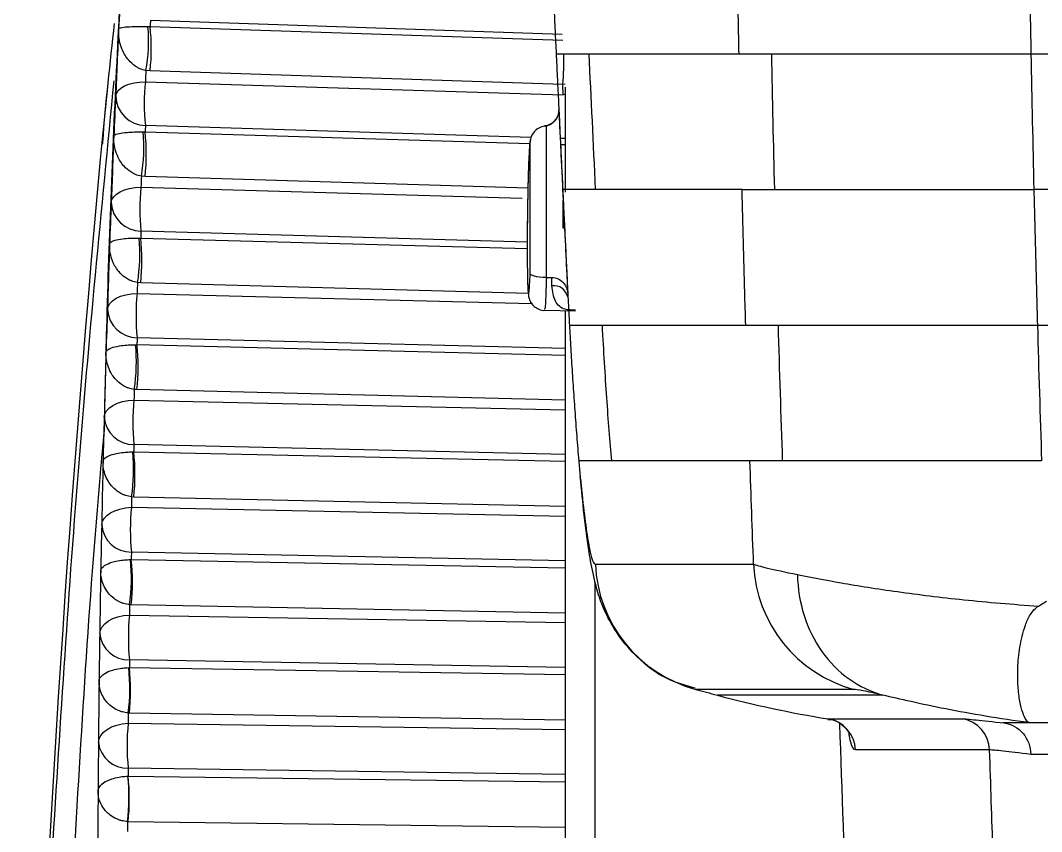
# Model space of a CAD drawing. Extents: x 14.8 to 109.8, y 1.6 to 86.6.
# Drawn here: x 99.272 to 100.212, y 35.102 to 35.849 of the extents above; entities that cross this region are included whole.
import ezdxf

# ---------------------------------------------------------------- set-up
doc = ezdxf.new("R2010")
doc.units = 0
doc.header["$MEASUREMENT"] = 0
doc.layers.add('OBJECT', color=7, linetype='CONTINUOUS')

msp = doc.modelspace()

# ---------------------------------------------------------------- linework, layer by layer
at = {"layer": 'OBJECT'}
for p, q in [((99.77062, 35.83604), (99.39154, 35.84892)), ((99.38927, 35.84321), (99.39122, 35.8432)), ((99.39122, 35.8432), (99.77129, 35.83066)), ((99.76521, 35.81822), (99.93364, 35.81822)), ((99.39122, 35.80247), (99.38733, 35.80271)), ((99.77129, 35.78993), (99.39122, 35.80247)), ((99.3869, 35.79249), (99.77152, 35.78048)), ((99.77343, 35.7901), (99.77129, 35.78993)), ((99.77152, 35.78048), (99.77129, 35.78993)), ((99.77343, 35.78733), (99.77343, 35.69065)), ((99.77343, 35.78063), (99.77152, 35.78048)), ((99.74202, 35.74101), (99.3869, 35.75211)), ((99.75481, 35.75135), (99.75455, 35.75144)), ((99.38489, 35.74615), (99.38661, 35.74615)), ((99.38661, 35.74615), (99.74089, 35.73545)), ((99.77343, 35.74003), (99.76897, 35.74017)), ((99.76924, 35.73459), (99.77343, 35.73447)), ((99.38661, 35.70517), (99.38319, 35.70535)), ((99.73919, 35.69451), (99.38661, 35.70517)), ((99.38282, 35.69529), (99.73382, 35.68529)), ((99.77124, 35.69322), (99.77172, 35.68324)), ((99.93644, 35.69322), (99.77124, 35.69322)), ((99.77172, 35.68324), (99.77172, 35.65788)), ((99.77169, 35.65748), (99.77172, 35.65788)), ((99.77249, 35.65749), (99.77169, 35.65748)), ((99.77172, 35.65788), (99.77249, 35.65749)), ((99.38108, 35.64846), (99.38256, 35.64847)), ((99.38256, 35.64847), (99.73858, 35.63872)), ((99.73858, 35.64454), (99.38282, 35.65467)), ((99.75618, 35.6121), (99.76135, 35.61209)), ((99.38256, 35.60726), (99.37961, 35.6074)), ((99.73953, 35.59748), (99.38256, 35.60726)), ((99.37931, 35.5975), (99.74265, 35.58816)), ((99.7545, 35.58187), (99.78296, 35.58138)), ((99.77343, 35.58154), (99.77343, 33.88811)), ((99.77741, 35.56822), (99.9398, 35.56822)), ((99.77343, 35.54653), (99.37931, 35.55666)), ((99.37784, 35.55021), (99.37908, 35.55023)), ((99.37908, 35.55023), (99.77343, 35.54053)), ((99.37908, 35.50881), (99.37661, 35.50891)), ((99.77343, 35.49911), (99.37908, 35.50881)), ((99.37637, 35.49916), (99.77343, 35.49007)), ((99.77343, 35.44903), (99.37637, 35.45813)), ((99.37518, 35.45145), (99.37617, 35.45148)), ((99.37617, 35.45148), (99.77343, 35.44283)), ((99.9437, 35.44322), (99.78603, 35.44322)), ((99.37617, 35.40987), (99.37419, 35.40994)), ((99.77343, 35.40123), (99.37617, 35.40987)), ((99.37401, 35.40036), (99.77343, 35.39232)), ((99.77343, 35.35112), (99.37401, 35.35915)), ((99.3731, 35.35225), (99.37385, 35.35227)), ((99.37385, 35.35227), (99.77343, 35.34471)), ((99.80129, 35.34799), (99.94705, 35.34799)), ((99.80082, 35.33185), (99.80082, 33.81892)), ((99.37385, 35.31051), (99.37236, 35.31055)), ((99.77343, 35.30294), (99.37385, 35.31051)), ((99.37223, 35.30113), (99.77343, 35.29419)), ((99.37162, 35.25266), (99.37212, 35.25268)), ((99.37212, 35.25268), (99.77343, 35.24623)), ((99.77343, 35.25284), (99.37223, 35.25978)), ((100.03936, 35.23269), (99.89372, 35.23269)), ((99.37212, 35.21077), (99.37112, 35.21079)), ((99.77343, 35.20432), (99.37212, 35.21077)), ((100.01556, 35.20553), (100.1392, 35.20553)), ((99.37104, 35.20154), (99.77343, 35.19571)), ((100.20105, 35.20196), (100.17668, 35.20196)), ((100.16444, 35.17686), (100.04083, 35.17686)), ((99.77343, 35.15424), (99.37104, 35.16006)), ((99.37073, 35.15274), (99.37098, 35.15275)), ((99.37098, 35.15275), (99.77343, 35.14743)), ((99.37098, 35.11072), (99.37048, 35.11073)), ((99.77343, 35.10541), (99.37098, 35.11072))]:
    msp.add_line(p, q, dxfattribs=at)
at = {"layer": 'OBJECT', "flags": 128}
for points in [[(99.35955, 35.77907), (99.36018, 35.78171), (99.36178, 35.78422), (99.36431, 35.78652), (99.36766, 35.78852), (99.37175, 35.79017), (99.37642, 35.7914), (99.38153, 35.79219), (99.3869, 35.79249)], [(99.35546, 35.6811), (99.35608, 35.68386), (99.35767, 35.68649), (99.36019, 35.6889), (99.36355, 35.69102), (99.36764, 35.69276), (99.37232, 35.69409), (99.37744, 35.69494), (99.38282, 35.69529)], [(99.35194, 35.58253), (99.35254, 35.58541), (99.35413, 35.58816), (99.35665, 35.5907), (99.36001, 35.59292), (99.3641, 35.59477), (99.36879, 35.59618), (99.37391, 35.5971), (99.37931, 35.5975)], [(99.34899, 35.48344), (99.34958, 35.48644), (99.35116, 35.48931), (99.35367, 35.49196), (99.35703, 35.4943), (99.36113, 35.49625), (99.36583, 35.49774), (99.37096, 35.49872), (99.37637, 35.49916)], [(99.34663, 35.38388), (99.3472, 35.387), (99.34877, 35.38999), (99.35128, 35.39276), (99.35464, 35.3952), (99.35874, 35.39725), (99.36344, 35.39882), (99.36859, 35.39987), (99.37401, 35.40036)], [(99.34485, 35.28392), (99.34541, 35.28715), (99.34697, 35.29026), (99.34947, 35.29314), (99.35283, 35.29569), (99.35693, 35.29783), (99.36164, 35.29948), (99.3668, 35.3006), (99.37223, 35.30113)], [(99.34366, 35.1836), (99.3442, 35.18695), (99.34575, 35.19017), (99.34824, 35.19317), (99.3516, 35.19583), (99.35571, 35.19806), (99.36043, 35.19979), (99.3656, 35.20097), (99.37104, 35.20154)]]:
    msp.add_lwpolyline(points, dxfattribs=at)
at = {"layer": 'OBJECT'}
for centre, radius, start, end in [((99.24153, 35.82998), 0.14833, 349.40703, 5.12015), ((99.20542, 35.82284), 0.18691, 353.74416, 6.25584), ((99.53866, 35.81227), 0.2337, 354.51395, 1.45902), ((99.57732, 35.7723), 0.19149, 173.94692, 186.05308), ((99.38748, 35.78005), 0.02795, 182.00907, 268.82073), ((116.48678, 34.1309), 17.215, 174.596782, 181.209357), ((99.23231, 35.73209), 0.15323, 349.95084, 5.26293), ((99.19815, 35.72566), 0.18957, 353.79407, 6.20593), ((99.5759, 35.67498), 0.19414, 173.99465, 186.00535), ((99.38318, 35.68242), 0.02776, 182.7417, 269.2548), ((99.2233, 35.63355), 0.15849, 350.50378, 5.39799), ((99.19159, 35.62787), 0.19207, 353.84087, 6.15913), ((99.76289, 35.59118), 0.01338, 12.73314, 97.19752), ((99.57474, 35.57708), 0.1965, 174.03536, 185.96464), ((99.78946, 35.59426), 0.01352, 174.57654, 180.58595), ((99.37944, 35.58421), 0.02756, 183.49761, 269.71863), ((99.21442, 35.53441), 0.16419, 351.06601, 5.52217), ((99.18596, 35.52952), 0.19422, 353.87864, 6.12136), ((99.57386, 35.47865), 0.19855, 174.06935, 185.93065), ((99.37627, 35.48548), 0.02735, 184.28056, 270.20967), ((99.20561, 35.43472), 0.17039, 351.63835, 5.63583), ((99.18101, 35.43067), 0.19627, 353.91567, 6.08433), ((99.57346, 35.37976), 0.20051, 174.10292, 185.89708), ((99.37366, 35.38629), 0.02714, 185.09114, 270.72769), ((99.19683, 35.33453), 0.17716, 352.21912, 5.7394), ((99.17701, 35.33139), 0.19795, 353.94398, 6.05602), ((99.92615, 35.35337), 0.12497, 182.46751, 254.96017), ((100.07187, 35.35331), 0.12493, 182.44077, 254.91517), ((99.57326, 35.28045), 0.20209, 174.12799, 185.87201), ((99.37163, 35.2867), 0.02693, 185.93267, 271.27396), ((99.18803, 35.2339), 0.18454, 352.80672, 5.83409), ((99.1737, 35.23172), 0.19952, 353.97187, 6.02813), ((100.01085, 35.17592), 0.02999, 1.80576, 80.96394), ((100.13448, 35.17593), 0.02998, 1.77936, 80.92761), ((99.57355, 35.1808), 0.20357, 174.15284, 185.84716), ((99.37018, 35.18676), 0.02671, 186.80446, 271.84765), ((99.17904, 35.13287), 0.19272, 353.40446, 5.91776), ((99.17135, 35.13174), 0.20072, 353.99133, 6.00867)]:
    msp.add_arc(centre, radius, start, end, dxfattribs=at)
for centre, major_axis, ratio, start_param, end_param in [((116.55799, 34.90701), (17.19529, -0.94277), 0.873621, 3.13982, 3.142163), ((116.55538, 34.88101), (17.16532, -0.94128), 0.873407, 3.139816, 3.140197), ((116.55799, 34.83171), (-1.44524, 18.08522), 0.948522, 1.439454, 1.442884), ((116.55538, 34.84644), (-1.44263, 18.05544), 0.948431, 1.442325, 1.44289), ((116.55799, 34.89924), (17.19455, -0.95377), 0.879539, 3.146481, 3.148904), ((116.55538, 34.87359), (17.16459, -0.95226), 0.879334, 3.146478, 3.146872), ((116.55799, 34.83437), (-1.39642, 18.13895), 0.945935, 1.448153, 1.451529), ((116.55538, 34.84971), (-1.39391, 18.10916), 0.945841, 1.450979, 1.451533), ((116.55799, 34.89208), (17.19376, -0.96584), 0.885083, 3.153209, 3.155709), ((116.55538, 34.8668), (17.1638, -0.96431), 0.884889, 3.153206, 3.153613), ((116.55799, 34.83722), (-1.35163, 18.19393), 0.943274, 1.45664, 1.459959), ((116.55538, 34.85315), (-1.34921, 18.16414), 0.943175, 1.459418, 1.459963), ((116.55799, 34.88547), (17.19292, -0.97902), 0.890295, 3.160004, 3.162581), ((116.55538, 34.86056), (17.16296, -0.97746), 0.89011, 3.160001, 3.160421), ((116.55799, 34.84026), (-1.31045, 18.2504), 0.94053, 1.464936, 1.468196), ((116.55538, 34.85677), (-1.30811, 18.22059), 0.940427, 1.467665, 1.468199), ((116.55799, 34.87935), (17.19202, -0.99335), 0.895208, 3.166867, 3.16952), ((116.55538, 34.85483), (17.16206, -0.99177), 0.895031, 3.166865, 3.167298), ((116.55799, 34.84351), (-1.2725, 18.30854), 0.937699, 1.473059, 1.476259), ((116.55538, 34.8606), (-1.27024, 18.27873), 0.937592, 1.475738, 1.476261), ((116.55799, 34.87368), (17.19105, -1.00889), 0.899851, 3.173801, 3.176528), ((116.55538, 34.84956), (17.16109, -1.00728), 0.899683, 3.173799, 3.174244), ((116.55799, 34.84698), (-1.23748, 18.3686), 0.934773, 1.481025, 1.484162), ((116.55538, 34.86464), (-1.23529, 18.33878), 0.934661, 1.483652, 1.484164), ((116.55799, 34.86841), (17.19, -1.0257), 0.904252, 3.180808, 3.183607), ((116.55538, 34.84471), (17.16004, -1.02407), 0.904091, 3.180806, 3.181263), ((116.55799, 34.8507), (-1.20511, 18.4308), 0.931743, 1.488846, 1.491919), ((116.55538, 34.86891), (-1.20299, 18.40098), 0.931627, 1.491419, 1.491921), ((116.55799, 34.8635), (17.18886, -1.04387), 0.908432, 3.187889, 3.190759), ((116.55538, 34.84023), (17.15891, -1.0422), 0.908278, 3.187888, 3.188356), ((116.55799, 34.85468), (-1.17516, 18.49539), 0.928601, 1.496533, 1.49954), ((116.55538, 34.87343), (-1.1731, 18.46556), 0.928481, 1.49905, 1.499541)]:
    msp.add_ellipse(centre, major_axis=major_axis, ratio=ratio, start_param=start_param, end_param=end_param, dxfattribs=at)
for points, knots in [([(99.37427, 36.06668), (99.36958, 35.98413), (99.36021, 35.81905), (99.35204, 35.61958), (99.34953, 35.50261), (99.34885, 35.47106)], [0, 0, 0, 0, 0.422066, 0.84413, 1, 1, 1, 1]), ([(99.75922, 35.94322), (99.75954, 35.93645), (99.76019, 35.92291), (99.76118, 35.90234), (99.76217, 35.8816), (99.76318, 35.86067), (99.76419, 35.83956), (99.76487, 35.82534), (99.76521, 35.81822)], [0, 0, 0, 0, 0.166764, 0.333437, 0.500057, 0.666665, 0.833299, 1, 1, 1, 1]), ([(99.93364, 35.81822), (99.93323, 35.83905), (99.93242, 35.88071), (99.93174, 35.92238), (99.9314, 35.94322)], [0, 0, 0, 0, 0.499993, 1, 1, 1, 1]), ([(100.2003, 35.94322), (100.20063, 35.92239), (100.20129, 35.88071), (100.20208, 35.83905), (100.20248, 35.81822)], [0, 0, 0, 0, 0.499938, 1, 1, 1, 1]), ([(99.35826, 35.84605), (99.35414, 35.80963), (99.34994, 35.77261), (99.34723, 35.73543), (99.34719, 35.73482)], [0, 0, 0, 0, 0.983681, 1, 1, 1, 1]), ([(99.36224, 35.84121), (99.36224, 35.84121), (99.36226, 35.84136), (99.36272, 35.84193), (99.36562, 35.84269), (99.37254, 35.84324), (99.37916, 35.84337), (99.38438, 35.84335), (99.38734, 35.84327), (99.38927, 35.84321)], [0, 0, 0, 0, 0.004127, 0.120396, 0.484016, 0.731425, 0.874982, 0.918499, 1, 1, 1, 1]), ([(99.38733, 35.80271), (99.38542, 35.80322), (99.3825, 35.804), (99.37741, 35.8067), (99.37105, 35.81199), (99.36464, 35.82233), (99.36227, 35.83264), (99.36217, 35.83946), (99.36224, 35.84115), (99.36224, 35.84121)], [0, 0, 0, 0, 0.081574, 0.12505, 0.268642, 0.516067, 0.879632, 0.995875, 1, 1, 1, 1]), ([(99.76521, 35.81822), (99.76555, 35.81124), (99.76622, 35.79734), (99.76722, 35.77639), (99.76823, 35.75552), (99.76923, 35.73471), (99.77023, 35.71398), (99.7709, 35.70012), (99.77124, 35.69322)], [0, 0, 0, 0, 0.170938, 0.340125, 0.507595, 0.673377, 0.837503, 1, 1, 1, 1]), ([(99.93364, 35.81822), (99.93632, 35.81822), (99.94464, 35.81822), (99.96201, 35.81822), (99.96585, 35.81822), (99.97413, 35.81822), (99.97857, 35.81822), (99.9928, 35.81822), (100.00349, 35.81822), (100.02728, 35.81822), (100.04048, 35.81822), (100.06846, 35.81822), (100.08333, 35.81822), (100.11482, 35.81822), (100.13157, 35.81822), (100.1662, 35.81822), (100.18406, 35.81822), (100.20247, 35.81822)], [0, 0, 0, 0, 0.25, 0.25, 0.3125, 0.3125, 0.375, 0.375, 0.5, 0.5, 0.625, 0.625, 0.75, 0.75, 0.875, 0.875, 1, 1, 1, 1]), ([(100.20248, 35.81822), (100.75928, 35.81822), (101.32198, 35.81822), (102.45882, 35.81822), (103.03296, 35.81822), (103.61299, 35.81822)], [0, 0, 0, 0, 0.5, 0.5, 1, 1, 1, 1]), ([(99.30056, 35.07112), (99.3081, 35.19249), (99.32322, 35.43612), (99.34644, 35.67401), (99.3581, 35.79341)], [0, 0, 0, 0, 0.498132, 1, 1, 1, 1]), ([(99.34719, 35.73482), (99.34723, 35.73542), (99.34843, 35.75197), (99.35028, 35.76845), (99.35207, 35.78433)], [0, 0, 0, 0, 0.036275, 1, 1, 1, 1]), ([(99.76745, 35.76709), (99.76749, 35.76677), (99.76765, 35.76517), (99.76694, 35.76147), (99.76455, 35.75695), (99.76042, 35.75343), (99.75673, 35.75176), (99.75474, 35.75174), (99.75454, 35.75174)], [0, 0, 0, 0, 0.052396, 0.258173, 0.487938, 0.730862, 0.972849, 1, 1, 1, 1]), ([(99.76764, 35.76698), (99.7678, 35.76359), (99.76686, 35.7602), (99.76284, 35.75451), (99.75969, 35.75228), (99.75601, 35.75153)], [0, 0, 0, 0, 0.5, 0.5, 1, 1, 1, 1]), ([(99.76764, 35.76698), (99.7683, 35.75311), (99.76897, 35.73924), (99.77033, 35.71126), (99.77101, 35.69717), (99.7717, 35.683)], [0, 0, 0, 0, 0.5, 0.5, 1, 1, 1, 1]), ([(99.75481, 35.75135), (99.75088, 35.75093), (99.74729, 35.74898), (99.74257, 35.74364), (99.74137, 35.74028), (99.74127, 35.73692)], [0, 0, 0, 0, 0.5, 0.5, 1, 1, 1, 1]), ([(99.38319, 35.70535), (99.38128, 35.70583), (99.37835, 35.70656), (99.37324, 35.70913), (99.36684, 35.71418), (99.36035, 35.72409), (99.35788, 35.73406), (99.35771, 35.74068), (99.35777, 35.74236), (99.35777, 35.74242)], [0, 0, 0, 0, 0.081025, 0.124483, 0.26742, 0.513545, 0.875789, 0.995879, 1, 1, 1, 1]), ([(99.35777, 35.74242), (99.35777, 35.74243), (99.35779, 35.74265), (99.35827, 35.74352), (99.36122, 35.74472), (99.36816, 35.74573), (99.37479, 35.7461), (99.38001, 35.74621), (99.38297, 35.74617), (99.38489, 35.74615)], [0, 0, 0, 0, 0.004124, 0.124238, 0.486526, 0.732637, 0.875541, 0.919034, 1, 1, 1, 1]), ([(99.74127, 35.73692), (99.74097, 35.73656), (99.74065, 35.73343), (99.74017, 35.72511), (99.74002, 35.72179), (99.73971, 35.71406), (99.73957, 35.70969), (99.7393, 35.70029), (99.73918, 35.69514), (99.73896, 35.68454), (99.73887, 35.67905), (99.73872, 35.66775), (99.73866, 35.66215), (99.73858, 35.65105), (99.73855, 35.64553), (99.73855, 35.63508), (99.73857, 35.63012), (99.73864, 35.62109), (99.7387, 35.61692), (99.73892, 35.60611), (99.73914, 35.60102), (99.73953, 35.59743), (99.73968, 35.59689), (99.73997, 35.59719), (99.74013, 35.59802), (99.74045, 35.60101), (99.74061, 35.60313), (99.74093, 35.60861), (99.74108, 35.61197), (99.74124, 35.61584)], [0, 0, 0, 0, 0.125, 0.125, 0.1875, 0.1875, 0.25, 0.25, 0.3125, 0.3125, 0.375, 0.375, 0.4375, 0.4375, 0.5, 0.5, 0.5625, 0.5625, 0.625, 0.625, 0.75, 0.75, 0.8125, 0.8125, 0.875, 0.875, 0.9375, 0.9375, 1, 1, 1, 1]), ([(99.74138, 35.73913), (99.74135, 35.73898), (99.74108, 35.73778), (99.74074, 35.73422), (99.74001, 35.72374), (99.73939, 35.70564), (99.73916, 35.69296), (99.73908, 35.68864)], [0, 0, 0, 0, 0.012405, 0.105643, 0.503529, 0.830809, 1, 1, 1, 1]), ([(99.9398, 35.56822), (99.9392, 35.58905), (99.93801, 35.63071), (99.93697, 35.67238), (99.93644, 35.69322)], [0, 0, 0, 0, 0.500007, 1, 1, 1, 1]), ([(99.93644, 35.69322), (99.93911, 35.69322), (99.94743, 35.69322), (99.96479, 35.69322), (99.96863, 35.69322), (99.9769, 35.69322), (99.98134, 35.69322), (99.99556, 35.69322), (100.00624, 35.69322), (100.03002, 35.69322), (100.04322, 35.69322), (100.07119, 35.69322), (100.08606, 35.69322), (100.11755, 35.69322), (100.1343, 35.69322), (100.16892, 35.69322), (100.18678, 35.69322), (100.2052, 35.69322)], [0, 0, 0, 0, 0.25, 0.25, 0.3125, 0.3125, 0.375, 0.375, 0.5, 0.5, 0.625, 0.625, 0.75, 0.75, 0.875, 0.875, 1, 1, 1, 1]), ([(103.61299, 35.69322), (103.03342, 35.69322), (102.45974, 35.69322), (101.32381, 35.69322), (100.76156, 35.69322), (100.2052, 35.69322)], [0, 0, 0, 0, 0.5, 0.5, 1, 1, 1, 1]), ([(100.2052, 35.69322), (100.20571, 35.67239), (100.20674, 35.63071), (100.2079, 35.58905), (100.20848, 35.56822)], [0, 0, 0, 0, 0.49993, 1, 1, 1, 1]), ([(99.73908, 35.68864), (99.73899, 35.68437), (99.73871, 35.67174), (99.73853, 35.64847), (99.73854, 35.62402), (99.73896, 35.60471), (99.73915, 35.59844), (99.73991, 35.59394), (99.74062, 35.59152), (99.74212, 35.58847), (99.74495, 35.58515), (99.74928, 35.58271), (99.75288, 35.58155), (99.75468, 35.58188), (99.7547, 35.58188)], [0, 0, 0, 0, 0.0920888, 0.2723201, 0.4526396, 0.6334063, 0.8215716, 0.8522369, 0.8737308, 0.8974967, 0.9280529, 0.9625986, 0.9997279, 1, 1, 1, 1]), ([(99.77172, 35.68324), (99.77207, 35.67601), (99.77277, 35.66155), (99.77384, 35.63968), (99.77491, 35.61769), (99.77564, 35.60293), (99.776, 35.59554)], [0, 0, 0, 0, 0.249831, 0.499737, 0.749775, 1, 1, 1, 1]), ([(99.77241, 35.66833), (99.77298, 35.65658), (99.77356, 35.64476), (99.77472, 35.62103), (99.7753, 35.60909), (99.77589, 35.59716)], [0, 0, 0, 0, 0.5, 0.5, 1, 1, 1, 1]), ([(99.35387, 35.64301), (99.35388, 35.64302), (99.3539, 35.64333), (99.35439, 35.64449), (99.35739, 35.64614), (99.36435, 35.6476), (99.37099, 35.64822), (99.37621, 35.64845), (99.37916, 35.64846), (99.38108, 35.64846)], [0, 0, 0, 0, 0.0041148, 0.1284573, 0.4892601, 0.7339485, 0.8761479, 0.9196145, 1, 1, 1, 1]), ([(99.37961, 35.6074), (99.37771, 35.60785), (99.37478, 35.60853), (99.36965, 35.61096), (99.36321, 35.61576), (99.35664, 35.62524), (99.35405, 35.63485), (99.35382, 35.64127), (99.35387, 35.64296), (99.35387, 35.64301)], [0, 0, 0, 0, 0.080439, 0.123876, 0.266102, 0.510803, 0.871562, 0.995886, 1, 1, 1, 1]), ([(99.75596, 35.61211), (99.75176, 35.61219), (99.74784, 35.61264), (99.74267, 35.61398), (99.74133, 35.61488), (99.74124, 35.61584)], [0, 0, 0, 0, 0.5, 0.5, 1, 1, 1, 1]), ([(99.75618, 35.6121), (99.756, 35.60607), (99.7556, 35.59334), (99.75501, 35.58301), (99.75466, 35.58295), (99.75452, 35.58292)], [0, 0, 0, 0, 0.349397, 0.736474, 1, 1, 1, 1]), ([(99.76135, 35.61209), (99.76535, 35.61207), (99.76913, 35.61021), (99.77426, 35.60458), (99.7757, 35.60091), (99.77589, 35.59716)], [0, 0, 0, 0, 0.5, 0.5, 1, 1, 1, 1]), ([(99.78297, 35.58204), (99.77963, 35.58208), (99.77156, 35.58216), (99.76343, 35.58904), (99.76195, 35.59934), (99.76122, 35.60445)], [0, 0, 0, 0, 0.261893, 0.63362, 1, 1, 1, 1]), ([(99.776, 35.59554), (99.77623, 35.59092), (99.77668, 35.58172), (99.77717, 35.57271), (99.77741, 35.56822)], [0, 0, 0, 0, 0.501561, 1, 1, 1, 1]), ([(99.77742, 35.56822), (99.77762, 35.56468), (99.77802, 35.55746), (99.77865, 35.54659), (99.77932, 35.53545), (99.78003, 35.5241), (99.78078, 35.51256), (99.78156, 35.50093), (99.78238, 35.48925), (99.78324, 35.47757), (99.78414, 35.46595), (99.78508, 35.45439), (99.78572, 35.44698), (99.78605, 35.44322)], [0, 0, 0, 0, 0.075453, 0.154007, 0.235787, 0.320892, 0.409165, 0.500398, 0.594378, 0.691167, 0.790915, 0.89379, 1, 1, 1, 1]), ([(99.80745, 35.56822), (99.80874, 35.54449), (99.81011, 35.52219), (99.81227, 35.49086), (99.81301, 35.48077), (99.81453, 35.46134), (99.8153, 35.45202), (99.81608, 35.44322)], [0, 0, 0, 0, 0.5, 0.5, 0.75, 0.75, 1, 1, 1, 1]), ([(99.9398, 35.56822), (99.94246, 35.56822), (99.95077, 35.56822), (99.96811, 35.56822), (99.97195, 35.56822), (99.98022, 35.56822), (99.98466, 35.56822), (99.99887, 35.56822), (100.00955, 35.56822), (100.03332, 35.56822), (100.04651, 35.56822), (100.07448, 35.56822), (100.08934, 35.56822), (100.12083, 35.56822), (100.13757, 35.56822), (100.1722, 35.56822), (100.19006, 35.56822), (100.20848, 35.56822)], [0, 0, 0, 0, 0.25, 0.25, 0.3125, 0.3125, 0.375, 0.375, 0.5, 0.5, 0.625, 0.625, 0.75, 0.75, 0.875, 0.875, 1, 1, 1, 1]), ([(100.20848, 35.56822), (100.76431, 35.56822), (101.32602, 35.56822), (102.46086, 35.56822), (103.03399, 35.56822), (103.61299, 35.56822)], [0, 0, 0, 0, 0.5, 0.5, 1, 1, 1, 1]), ([(99.37661, 35.50891), (99.37471, 35.50932), (99.37178, 35.50995), (99.36664, 35.51224), (99.36016, 35.5168), (99.3535, 35.52584), (99.3508, 35.53509), (99.35052, 35.54131), (99.35056, 35.54298), (99.35056, 35.54304)], [0, 0, 0, 0, 0.0798165, 0.1232255, 0.26469, 0.5078441, 0.8669711, 0.9958908, 1, 1, 1, 1]), ([(99.35056, 35.54304), (99.35057, 35.54305), (99.35059, 35.54345), (99.3511, 35.54491), (99.35414, 35.54701), (99.36112, 35.54892), (99.36776, 35.54977), (99.37298, 35.55013), (99.37593, 35.55018), (99.37784, 35.55021)], [0, 0, 0, 0, 0.004111, 0.13305, 0.492211, 0.735353, 0.876795, 0.920225, 1, 1, 1, 1]), ([(99.34885, 35.47106), (99.34763, 35.45793), (99.33534, 35.32572), (99.32755, 35.19031), (99.32053, 35.06836)], [0, 0, 0, 0, 0.099316, 1, 1, 1, 1]), ([(99.34785, 35.44256), (99.34785, 35.44257), (99.34787, 35.44307), (99.34839, 35.44484), (99.35148, 35.4474), (99.35847, 35.44974), (99.36511, 35.45083), (99.37033, 35.45131), (99.37328, 35.4514), (99.37518, 35.45145)], [0, 0, 0, 0, 0.004102, 0.137995, 0.495357, 0.736841, 0.877481, 0.920873, 1, 1, 1, 1]), ([(99.37419, 35.40994), (99.3723, 35.41032), (99.36937, 35.4109), (99.36421, 35.41304), (99.35769, 35.41736), (99.35096, 35.42594), (99.34815, 35.43483), (99.34781, 35.44084), (99.34785, 35.44251), (99.34785, 35.44256)], [0, 0, 0, 0, 0.079162, 0.122538, 0.263192, 0.504685, 0.862023, 0.995898, 1, 1, 1, 1]), ([(99.78603, 35.44321), (99.78624, 35.44085), (99.78666, 35.43612), (99.7873, 35.42931), (99.78795, 35.42271), (99.78952, 35.40721), (99.79203, 35.38558), (99.7947, 35.36834), (99.79661, 35.35894), (99.79785, 35.35403), (99.79905, 35.35056), (99.8002, 35.34839), (99.80093, 35.34813), (99.80129, 35.34799)], [0, 0, 0, 0, 0.039449, 0.078931, 0.118479, 0.158129, 0.368677, 0.578916, 0.663202, 0.747119, 0.831, 0.915183, 1, 1, 1, 1]), ([(99.94705, 35.34799), (99.94648, 35.36386), (99.94532, 35.3956), (99.94424, 35.42735), (99.9437, 35.44322)], [0, 0, 0, 0, 0.5000154, 1, 1, 1, 1]), ([(100.2123, 35.44322), (100.17547, 35.44322), (100.1412, 35.44322), (100.10152, 35.44322), (100.09373, 35.44322), (100.07874, 35.44322), (100.07151, 35.44322), (100.05057, 35.44322), (100.03763, 35.44322), (100.0138, 35.44322), (100.0029, 35.44322), (99.98389, 35.44322), (99.97568, 35.44322), (99.96185, 35.44322), (99.9562, 35.44322), (99.94781, 35.44322), (99.94504, 35.44322), (99.9437, 35.44322)], [0, 0, 0, 0, 0.25, 0.25, 0.3125, 0.3125, 0.375, 0.375, 0.5, 0.5, 0.625, 0.625, 0.75, 0.75, 0.875, 0.875, 1, 1, 1, 1]), ([(99.78713, 35.42889), (99.7883, 35.41665), (99.79099, 35.38846), (99.79497, 35.35943), (99.79913, 35.33719), (99.80391, 35.3194), (99.81105, 35.3009), (99.82349, 35.27955), (99.84285, 35.25836), (99.86676, 35.24118), (99.8854, 35.2361), (99.89329, 35.23395)], [0, 0, 0, 0, 0.158044, 0.364292, 0.508288, 0.596975, 0.674439, 0.748411, 0.833686, 0.929614, 1, 1, 1, 1]), ([(99.34573, 35.34163), (99.34573, 35.34165), (99.34575, 35.34225), (99.34628, 35.34434), (99.34941, 35.34735), (99.35641, 35.35013), (99.36305, 35.35145), (99.36827, 35.35205), (99.37121, 35.35217), (99.3731, 35.35225)], [0, 0, 0, 0, 0.0041, 0.143278, 0.498697, 0.738409, 0.878198, 0.921549, 1, 1, 1, 1]), ([(99.94705, 35.34799), (99.94884, 35.34721), (99.95322, 35.34599), (99.96672, 35.3428), (99.97584, 35.34082), (99.98742, 35.33844)], [0, 0, 0, 0, 0.5, 0.5, 1, 1, 1, 1]), ([(99.37236, 35.31055), (99.37048, 35.31089), (99.36755, 35.31142), (99.36237, 35.31342), (99.35582, 35.31749), (99.34902, 35.32562), (99.3461, 35.33414), (99.3457, 35.33993), (99.34573, 35.34159), (99.34573, 35.34163)], [0, 0, 0, 0, 0.078477, 0.121812, 0.261617, 0.501335, 0.856735, 0.9959, 1, 1, 1, 1]), ([(99.98742, 35.33844), (99.99888, 35.33609), (100.01236, 35.3335), (100.03547, 35.32949), (100.04365, 35.32812), (100.06102, 35.32539), (100.07022, 35.32401), (100.09872, 35.32001), (100.11907, 35.31748), (100.15165, 35.31409), (100.1629, 35.31303), (100.18588, 35.31109), (100.19758, 35.31022), (100.20951, 35.30946)], [0, 0, 0, 0, 0.25, 0.25, 0.375, 0.375, 0.5, 0.5, 0.75, 0.75, 0.875, 0.875, 1, 1, 1, 1]), ([(99.98742, 35.33844), (99.98768, 35.32549), (99.98978, 35.31271), (99.99743, 35.28869), (100.00299, 35.27747), (100.01702, 35.25767), (100.0255, 35.24911), (100.04456, 35.23546), (100.05513, 35.23038), (100.06624, 35.2273)], [0, 0, 0, 0, 0.25, 0.25, 0.5, 0.5, 0.75, 0.75, 1, 1, 1, 1]), ([(100.201, 35.202), (100.20014, 35.20219), (100.19909, 35.20306), (100.19697, 35.20615), (100.19589, 35.20837), (100.19389, 35.21414), (100.193, 35.21763), (100.19153, 35.22576), (100.19096, 35.23046), (100.19031, 35.24079), (100.19022, 35.24638), (100.1907, 35.25836), (100.19127, 35.26482), (100.19338, 35.27807), (100.19488, 35.28489), (100.19861, 35.29505), (100.20008, 35.29837), (100.20396, 35.30462), (100.20633, 35.30753), (100.20951, 35.30946)], [0, 0, 0, 0, 0.125, 0.125, 0.25, 0.25, 0.375, 0.375, 0.5, 0.5, 0.625, 0.625, 0.75, 0.75, 0.875, 0.875, 0.9375, 0.9375, 1, 1, 1, 1]), ([(100.20951, 35.30946), (100.21173, 35.31081), (100.21396, 35.31216), (100.2162, 35.31351), (100.21641, 35.31364), (100.21663, 35.31377), (100.21684, 35.3139)], [0, 0, 0, 0, 0.0002084792, 0.0002084792, 0.0002084792, 0.0002283031, 0.0002283031, 0.0002283031, 0.0002283031]), ([(99.34421, 35.24032), (99.34421, 35.24034), (99.34422, 35.24106), (99.34476, 35.24346), (99.34794, 35.24693), (99.35494, 35.25014), (99.36158, 35.25168), (99.3668, 35.2524), (99.36974, 35.25256), (99.37162, 35.25266)], [0, 0, 0, 0, 0.004091, 0.14888, 0.502211, 0.740051, 0.87895, 0.922247, 1, 1, 1, 1]), ([(99.37112, 35.21079), (99.36924, 35.2111), (99.36632, 35.21158), (99.36112, 35.21344), (99.35455, 35.21725), (99.34767, 35.22493), (99.34464, 35.23306), (99.3442, 35.23863), (99.34421, 35.24028), (99.34421, 35.24032)], [0, 0, 0, 0, 0.077769, 0.12106, 0.259967, 0.497811, 0.851129, 0.995911, 1, 1, 1, 1]), ([(100.06624, 35.2273), (100.0585, 35.22908), (100.05242, 35.23042), (100.04343, 35.23222), (100.04053, 35.23269), (100.03936, 35.23269)], [0, 0, 0, 0, 0.5, 0.5, 1, 1, 1, 1]), ([(100.201, 35.202), (100.17305, 35.20562), (100.14735, 35.21003), (100.10094, 35.21921), (100.0814, 35.22373), (100.06624, 35.2273)], [0, 0, 0, 0, 0.5, 0.5, 1, 1, 1, 1]), ([(100.01531, 35.20495), (100.01641, 35.20496), (100.02176, 35.20503), (100.02895, 35.1998), (100.03383, 35.19464), (100.03538, 35.19147), (100.03527, 35.19174), (100.03522, 35.19187)], [0, 0, 0, 0, 0.0607175, 0.2944904, 0.5110114, 0.771806, 1, 1, 1, 1]), ([(100.1392, 35.20553), (100.14131, 35.20553), (100.14563, 35.20517), (100.15855, 35.20385), (100.16716, 35.20288), (100.17797, 35.20173)], [0, 0, 0, 0, 0.5, 0.5, 1, 1, 1, 1]), ([(100.02623, 35.20103), (100.0284, 35.13837), (100.03352, 34.99077), (100.04094, 34.7591), (100.0468, 34.56067), (100.04973, 34.45074), (100.0506, 34.41805)], [0, 0, 0, 0, 0.2333987, 0.5497748, 0.86615, 1, 1, 1, 1]), ([(100.17797, 35.20173), (100.17737, 35.20181), (100.17709, 35.20185), (100.17675, 35.20191), (100.17668, 35.20192), (100.17655, 35.20196), (100.17659, 35.20196), (100.17668, 35.20196)], [0, 0, 0, 0, 0.25, 0.25, 0.5, 0.5, 1, 1, 1, 1]), ([(100.17797, 35.20173), (100.18463, 35.20083), (100.1908, 35.19738), (100.19969, 35.18681), (100.20224, 35.17983), (100.20238, 35.17277)], [0, 0, 0, 0, 0.5, 0.5, 1, 1, 1, 1]), ([(100.04083, 35.17686), (100.03942, 35.17749), (100.03751, 35.17834), (100.03541, 35.189), (100.03486, 35.19182)], [0, 0, 0, 0, 0.7351638, 1, 1, 1, 1]), ([(100.20238, 35.17277), (100.19177, 35.17398), (100.18332, 35.17502), (100.17067, 35.17644), (100.16646, 35.17684), (100.16444, 35.17686)], [0, 0, 0, 0, 0.5, 0.5, 1, 1, 1, 1]), ([(100.56685, 35.172), (100.54597, 35.17204), (100.52561, 35.17207), (100.48591, 35.17214), (100.46649, 35.17218), (100.4107, 35.17229), (100.37652, 35.17236), (100.32974, 35.17245), (100.31484, 35.17249), (100.28694, 35.17255), (100.27397, 35.17258), (100.24997, 35.17264), (100.23892, 35.17266), (100.21903, 35.17272), (100.21016, 35.17274), (100.20238, 35.17277)], [0, 0, 0, 0, 0.125, 0.125, 0.25, 0.25, 0.5, 0.5, 0.625, 0.625, 0.75, 0.75, 0.875, 0.875, 1, 1, 1, 1]), ([(99.3433, 35.13869), (99.3433, 35.13871), (99.34331, 35.13954), (99.34385, 35.14227), (99.34707, 35.1462), (99.35407, 35.14982), (99.3607, 35.15158), (99.36593, 35.15242), (99.36885, 35.15261), (99.37073, 35.15274)], [0, 0, 0, 0, 0.004088, 0.154785, 0.505886, 0.741758, 0.879729, 0.922968, 1, 1, 1, 1]), ([(99.37048, 35.11073), (99.36861, 35.111), (99.36568, 35.11143), (99.36047, 35.11315), (99.35387, 35.11671), (99.34693, 35.12392), (99.34379, 35.13167), (99.34329, 35.13701), (99.3433, 35.13865), (99.3433, 35.13869)], [0, 0, 0, 0, 0.07704, 0.120275, 0.258252, 0.494124, 0.845219, 0.995913, 1, 1, 1, 1])]:
    msp.add_open_spline(points, degree=3, knots=knots, dxfattribs=at)
for points in [[(99.79525, 35.81822), (99.79721, 35.77742), (99.79922, 35.73576), (99.80128, 35.69322)], [(99.96653, 35.69322), (99.9655, 35.73488), (99.96457, 35.77654), (99.96372, 35.81822)], [(100.20247, 35.81822), (100.20329, 35.77654), (100.2042, 35.73488), (100.2052, 35.69322)], [(99.75601, 35.75153), (99.75561, 35.75145), (99.75521, 35.75139), (99.75481, 35.75135)], [(99.75601, 35.75153), (99.75599, 35.70601), (99.75598, 35.65947), (99.75596, 35.61211)], [(99.74124, 35.61584), (99.74125, 35.65688), (99.74126, 35.69729), (99.74127, 35.73692)], [(99.77169, 35.65748), (99.77169, 35.66602), (99.77169, 35.67453), (99.7717, 35.683)], [(99.7717, 35.683), (99.7717, 35.68307), (99.77171, 35.68316), (99.77172, 35.68326)], [(99.77172, 35.68322), (99.77195, 35.67827), (99.77218, 35.67331), (99.77241, 35.66833)], [(99.77241, 35.66833), (99.77244, 35.66472), (99.77247, 35.66111), (99.77249, 35.65749)], [(99.75596, 35.61211), (99.75604, 35.61211), (99.75611, 35.6121), (99.75618, 35.6121)], [(99.76122, 35.60445), (99.76113, 35.60683), (99.76118, 35.60937), (99.76135, 35.61209)], [(99.77589, 35.59716), (99.77589, 35.59612), (99.7759, 35.59511), (99.77594, 35.59413)], [(99.9738, 35.44322), (99.9724, 35.48487), (99.9711, 35.52654), (99.96989, 35.56822)], [(100.20848, 35.56822), (100.20966, 35.52654), (100.21093, 35.48487), (100.2123, 35.44322)], [(99.89372, 35.23269), (99.90037, 35.23089), (99.90702, 35.22909), (99.91367, 35.2273)], [(99.91367, 35.2273), (99.94732, 35.21824), (99.98129, 35.21099), (100.01556, 35.20553)], [(100.06624, 35.2273), (100.00559, 35.2273), (99.95473, 35.2273), (99.91367, 35.2273)], [(100.20105, 35.20196), (100.20113, 35.20196), (100.20111, 35.20198), (100.201, 35.202)], [(101.25752, 35.20196), (100.90144, 35.20196), (100.54928, 35.20196), (100.20105, 35.20196)], [(100.16764, 35.08196), (100.16655, 35.11359), (100.16548, 35.14523), (100.16444, 35.17686)]]:
    msp.add_open_spline(points, degree=3, dxfattribs=at)

doc.saveas('drawing.dxf')
